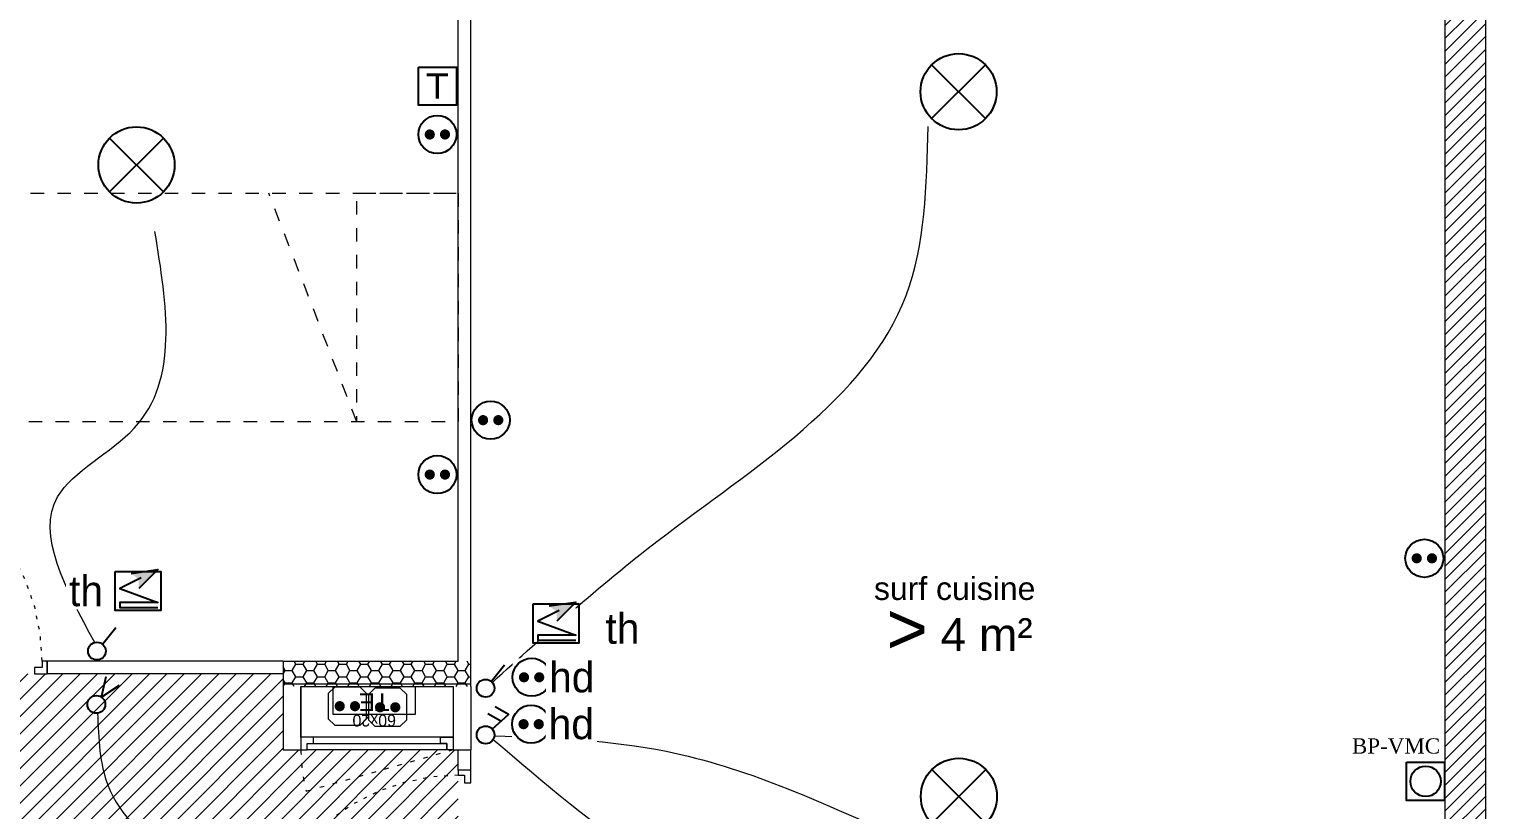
# Model space of a CAD drawing. Header units: centimetres. Extents: x 2666 to 9670, y 1889 to 5633.
# Drawn here: x 5634 to 6208, y 4448 to 4755 of the extents above; entities that cross this region are included whole.
import ezdxf

# ---------------------------------------------------------------- set-up
doc = ezdxf.new("R2010")
doc.units = ezdxf.units.CM
doc.header["$LTSCALE"] = 12.7
for name, pattern in [('Style de ligne -18', [0.328084, 0.109361, -0.218723]), ('Style de ligne -5', [0.41656, 0.13885, -0.27771]), ('VW-01', [0.83312, 0.41656, -0.41656])]:
    doc.linetypes.add(name, pattern=pattern)
for name, color, linetype, lineweight in [('B Faux plafonds-1', 7, 'Continuous', 5), ('B GÈnÈral', 7, 'Continuous', 5), ('B Général', 7, 'Continuous', 5), ('C ANNOTATIONS-prestations', 7, 'Continuous', 5), ('F REMPLISSAGE-TE', 7, 'Continuous', 13), ('F REMPLISSAGE-TE-1', 7, 'Continuous', 5), ('prlm-ELEC-CFA', 1, 'Continuous', 25), ('prlm-ELEC-CFO', 1, 'Continuous', 25)]:
    doc.layers.add(name, color=color, linetype=linetype, lineweight=lineweight)
doc.layers.add('prlm-VMC', color=93, linetype='Continuous')
doc.styles.add('Eurostile', font='')
doc.styles.add('prlm-elec-cfa', font='comic.ttf', dxfattribs={"height": 12})
doc.styles.add('prlm-elec-cfo', font='comic.ttf', dxfattribs={"height": 12})
doc.styles.add('prlm-sejc', font='arial.ttf', dxfattribs={"height": 20})
doc.styles.add('prlm-vmc', font='pala.ttf', dxfattribs={"height": 14})
doc.styles.get('Eurostile').set_extended_font_data('Eurostile')
pattern_1 = [(0, (5589.8896, 4620.8144), (4.261364, 2.4603), [2.84091, -5.68182]), (120, (5589.8896, 4620.8144), (-4.261364, 2.4603), [2.84091, -5.68182]), (60, (5592.7305, 4625.735), (9e-09, 4.9206), [2.84091, -5.68182])]

# ---------------------------------------------------------------- blocks, each defined once
blk = doc.blocks.new('xi.bp-vmc-cui')
at = {"layer": 'prlm-VMC', "color": 0, "linetype": 'ByBlock', "lineweight": -2, "flags": 128}
blk.add_lwpolyline([(-7.5, 7.5), (7.5, 7.5), (7.5, -7.5), (-7.5, -7.5)], close=True, dxfattribs=at)
at = {"layer": 'prlm-VMC', "color": 0, "linetype": 'ByBlock', "lineweight": -2}
blk.add_circle((0, 0), 6, dxfattribs=at)
blk = doc.blocks.new('xi.PTCE')
at = {"layer": 'prlm-ELEC-CFO', "color": 0}
for points in [[(-10.61, 10.61), (10.61, -10.61)], [(10.61, 10.61), (-10.61, -10.61)]]:
    blk.add_lwpolyline(points, dxfattribs=at)
at = {"layer": 'prlm-ELEC-CFO', "color": 0, "linetype": 'ByBlock'}
blk.add_circle((0, 0), 15, dxfattribs=at)
blk = doc.blocks.new('xi.SA')
at = {"layer": 'prlm-ELEC-CFO', "color": 0}
blk.add_lwpolyline([(0.2, -1.28), (5.5, 5.28)], dxfattribs=at)
blk.add_circle((-2, -4), 3.5, dxfattribs=at)
blk = doc.blocks.new('xi.PC')
at = {"color": 0, "lineweight": 5}
blk.add_wipeout([(-7.5, -7.5), (7.5, -7.5), (7.5, 7.5), (-7.5, 7.5)], dxfattribs=at).dxf.layer = 'prlm-ELEC-CFO'
at = {"layer": 'prlm-ELEC-CFO', "color": 0, "linetype": 'ByBlock', "lineweight": 5, "const_width": 2}
for points in [[(-4, 0, 1), (-2, 0, 1)], [(2, 0, 1), (4, 0, 1)]]:
    blk.add_lwpolyline(points, format="xyb", close=True, dxfattribs=at)
at = {"layer": 'prlm-ELEC-CFO', "color": 0, "linetype": 'ByBlock', "lineweight": -2}
blk.add_circle((0, 0), 7.5, dxfattribs=at)
blk = doc.blocks.new('xi.TEL')
at = {"layer": 'prlm-ELEC-CFA', "color": 0, "linetype": 'ByBlock', "lineweight": -2, "flags": 128}
blk.add_lwpolyline([(-7.5, 7.5), (7.5, 7.5), (7.5, -7.5), (-7.5, -7.5)], close=True, dxfattribs=at)
at = {"layer": 'prlm-ELEC-CFA', "color": 0, "linetype": 'ByBlock', "insert": (0, 0), "char_height": 10, "width": 11.36, "attachment_point": 5}
blk.add_mtext('{\\fVerdana|b0|i0|c0|p34;T}', dxfattribs=at)
blk = doc.blocks.new('xi.VV')
at = {"layer": 'prlm-ELEC-CFO', "color": 0}
blk.add_lwpolyline([(6.95, 3.42), (0.01, -1.13), (1.91, 6.95)], dxfattribs=at)
blk.add_circle((-2, -4), 3.5, dxfattribs=at)
blk = doc.blocks.new('xi.PCGTL')
at = {"layer": 'prlm-ELEC-CFO', "color": 0, "lineweight": 0}
blk.add_lwpolyline([(-7.5, -5), (-5, -7.5), (5, -7.5), (7.5, -5), (7.5, 5), (5, 7.5), (-5, 7.5), (-7.5, 5)], close=True, dxfattribs=at)
at = {"layer": 'prlm-ELEC-CFO', "color": 0, "linetype": 'ByBlock', "lineweight": 5, "const_width": 2}
for points in [[(-4, 0, 1), (-2, 0, 1)], [(2, 0, 1), (4, 0, 1)]]:
    blk.add_lwpolyline(points, format="xyb", close=True, dxfattribs=at)
blk = doc.blocks.new('xi.4m²')
at = {"color": 0}
blk.add_wipeout([(-34.54, 20.54), (34.54, 20.54), (34.54, -20.54), (-34.54, -20.54)], dxfattribs=at).dxf.layer = 'prlm-ELEC-CFO'
at = {"layer": 'prlm-ELEC-CFO', "color": 0, "attachment_point": 6, "line_spacing_factor": 0.8, "style": 'prlm-sejc'}
for s, insert, char_height in [('surf cuisine', (30.36, 8.9), 9), ('4 m²', (29.31, -9.19), 13)]:
    blk.add_mtext(s, dxfattribs=dict(at, insert=insert, char_height=char_height))
at = {"layer": 'prlm-ELEC-CFO', "color": 0, "style": 'prlm-sejc', "flags": 8}
blk.add_attdef('?', (-28.3, -16.79), '', height=20, dxfattribs=at)
blk = doc.blocks.new('xi.DA')
at = {"layer": 'prlm-ELEC-CFO', "color": 0}
for points in [[(0.61, -1.67), (7.04, 4.05), (1.81, 7.01)], [(4.05, 1.39), (-1.17, 4.34)]]:
    blk.add_lwpolyline(points, dxfattribs=at)
blk.add_circle((-2, -4), 3.5, dxfattribs=at)
blk = doc.blocks.new('xi.PCHD')
at = {"color": 0, "lineweight": 5}
blk.add_wipeout([(-7.5, -7.5), (7.5, -7.5), (7.5, 7.5), (-7.5, 7.5)], dxfattribs=at).dxf.layer = 'prlm-ELEC-CFO'
at = {"layer": 'prlm-ELEC-CFO', "color": 0, "linetype": 'ByBlock', "lineweight": 5, "const_width": 2}
for points in [[(-4, 0, 1), (-2, 0, 1)], [(2, 0, 1), (4, 0, 1)]]:
    blk.add_lwpolyline(points, format="xyb", close=True, dxfattribs=at)
at = {"layer": 'prlm-ELEC-CFO', "color": 0, "linetype": 'ByBlock', "lineweight": -2}
blk.add_circle((0, 0), 7.5, dxfattribs=at)
blk = doc.blocks.new('Groupe-12-1')
at = {"layer": 'B Général', "flags": 128}
for points in [[(-31.46, -5.77), (-31.46, -0.77), (-28.96, -0.77), (-28.96, -3.27), (-26.46, -3.27), (-26.46, -5.77)], [(26.04, -0.77), (26.04, -3.27), (-28.96, -3.27), (-28.96, -0.77)], [(28.54, -5.77), (28.54, -0.77), (26.04, -0.77), (26.04, -3.27), (23.54, -3.27), (23.54, -5.77)]]:
    blk.add_lwpolyline(points, close=True, dxfattribs=at)
blk = doc.blocks.new('TE')
at = {"layer": 'B Général', "color": 7, "linetype": 'Style de ligne -5', "lineweight": 5}
blk.add_line((-31.46, -0.77), (26.39, 15.56), dxfattribs=at)
at = {"layer": 'B Général', "flags": 128}
blk.add_lwpolyline([(28.54, -5.77), (28.54, -25.77), (-31.46, -25.77), (-31.46, -5.77)], close=True, dxfattribs=at)
at = {"layer": 'B Général', "color": 7, "flags": 128}
blk.add_lwpolyline([(15.79, -14.77), (15.79, -25.77), (-16.46, -25.77), (-16.46, -14.77)], close=True, dxfattribs=at)
at = {"layer": 'B Général', "color": 7, "linetype": 'Style de ligne -5', "lineweight": 5}
blk.add_arc((-34.54, -0.77), 63.08, 359.99679, 14.9984, dxfattribs=at)
at = {"layer": 'B Général', "color": 7}
blk.add_blockref('Groupe-12-1', (0, 0), dxfattribs=at)
at = {"layer": 'B Général', "insert": (-0.34, -16.07), "char_height": 7.059, "width": 32.25, "attachment_point": 2, "line_spacing_factor": 0.894142, "style": 'Eurostile'}
blk.add_mtext('TE ', dxfattribs=at)
at = {"layer": 'C ANNOTATIONS-prestations', "insert": (-0.34, -14.77), "char_height": 4.706, "width": 32.25, "attachment_point": 8, "line_spacing_factor": 0.894142, "style": 'Eurostile'}
blk.add_mtext('60x20', dxfattribs=at)
blk = doc.blocks.new('Lit 90.190')
at = {"layer": 'B Général', "color": 7, "linetype": 'VW-01', "lineweight": 5}
blk.add_line((45, 54.99), (-45, 20.35), dxfattribs=at)
at = {"layer": 'B Général', "linetype": 'VW-01', "flags": 128}
for points in [[(-45, 95), (45, 95), (45, -95), (-45, -95)], [(-45, 95), (45, 95), (45, 54.99), (-45, 54.99)]]:
    blk.add_lwpolyline(points, close=True, dxfattribs=at)
blk = doc.blocks.new('xi.TH')
at = {"color": 0, "lineweight": 5}
blk.add_wipeout([(-7.5, -7.5), (7.5, -7.5), (7.5, 7.5), (-7.5, 7.5)], dxfattribs=at).dxf.layer = 'prlm-ELEC-CFA'
at = {"layer": 'prlm-ELEC-CFA', "lineweight": 5}
blk.add_hatch(color=0, dxfattribs=at).paths.add_polyline_path([(-3, 6), (-0.1, 3.7), (0, 0), (7.5, 7.5)])
at = {"layer": 'prlm-ELEC-CFA', "color": 0}
for points in [[(-3, 6), (7.5, 7.5), (0, 0)], [(0.95, 4.23), (-7.5, 0), (7.5, -5.5), (-7.5, -5.5), (-7.5, -7.5), (7.5, -7.5)]]:
    blk.add_lwpolyline(points, dxfattribs=at)

msp = doc.modelspace()

# ---------------------------------------------------------------- hatches: boundary and pattern name
at = {"layer": 'B Faux plafonds-1', "linetype": 'Continuous', "lineweight": 5, "true_color": 0xaaaaaa}
h = msp.add_hatch(dxfattribs=at)
h.set_pattern_fill('F_P__SOFFITE', color=253, style=0, pattern_type=2)
h.set_pattern_definition([(45, (5697.463, 4702.054), (-3.52778, 3.30729), [])])
h.paths.add_polyline_path([(5438.04, 4501.39), (5438.17, 4300.39), (5803.04, 4300.39), (5803.04, 4471.4), (5734.04, 4471.4), (5734.04, 4501.39)])
at = {"layer": 'B GÈnÈral', "linetype": 'Continuous', "lineweight": 5}
h = msp.add_hatch(dxfattribs=at)
h.set_pattern_fill('50_BETON', style=0, pattern_type=2)
h.set_pattern_definition([(45, (0, 0), (2.4253472, -2.6458333), [])])
h.paths.add_polyline_path([(6191.89, 5109.39), (6191.89, 4300.39), (6207.89, 4282.39), (6207.89, 5109.39)])
h = msp.add_hatch(dxfattribs=at)
h.set_pattern_fill('PSE', style=0, pattern_type=2)
h.set_pattern_definition(pattern_1)
h.paths.add_polyline_path([(5733.99, 4496.39), (5733.99, 4506.39), (5808.04, 4506.39), (5808.04, 4496.39)])
at = {"layer": 'F REMPLISSAGE-TE-1', "linetype": 'Continuous', "lineweight": 5}
h = msp.add_hatch(dxfattribs=at)
h.set_pattern_fill('PSE', style=0, pattern_type=2)
h.set_pattern_definition(pattern_1)
h.paths.add_polyline_path([(5733.99, 4506.39), (5733.99, 4497.39), (5808.04, 4497.39), (5808.04, 4506.39)])
h = msp.add_hatch(dxfattribs=at)
h.set_pattern_fill('PSE', style=0, pattern_type=2)
h.set_pattern_definition(pattern_1)
h.paths.add_polyline_path([(5733.99, 4497.39), (5733.99, 4496.39), (5808.04, 4496.39), (5808.04, 4497.39)])

# ---------------------------------------------------------------- linework, layer by layer
at = {"layer": 'B Général', "color": 7, "linetype": 'Continuous', "lineweight": 18}
for p, q in [((6191.89, 4300.39), (6191.89, 5109.39)), ((6207.89, 4282.39), (6207.89, 5109.39))]:
    msp.add_line(p, q, dxfattribs=at)
at = {"layer": 'B Général', "color": 7, "linetype": 'Continuous', "lineweight": 5}
for p, q in [((6191.89, 4300.39), (6191.89, 5109.39)), ((6207.89, 4282.39), (6207.89, 5109.39)), ((5803.04, 4506.39), (5803.04, 4883.39)), ((5808.04, 4506.39), (5808.04, 4883.39)), ((5641.04, 4506.39), (5641.04, 4501.39)), ((5733.99, 4506.39), (5641.04, 4506.39)), ((5733.99, 4501.39), (5641.04, 4501.39)), ((5734.04, 4496.39), (5734.04, 4471.4)), ((5741.04, 4496.39), (5741.04, 4471.4)), ((5801.04, 4496.39), (5801.04, 4471.4)), ((5808.04, 4496.39), (5808.04, 4471.4)), ((5734.04, 4471.4), (5741.04, 4471.4)), ((5801.04, 4471.4), (5808.04, 4471.4)), ((5803.04, 4463.44), (5803.04, 4471.4)), ((5808.04, 4463.44), (5808.04, 4471.4)), ((5808.04, 4463.44), (5803.04, 4463.44))]:
    msp.add_line(p, q, dxfattribs=at)
at = {"layer": 'B Général', "color": 7, "linetype": 'Continuous', "lineweight": 13}
for p, q in [((5803.04, 4506.39), (5803.04, 4883.39)), ((5808.04, 4506.39), (5808.04, 4883.39)), ((5733.99, 4506.39), (5641.04, 4506.39)), ((5733.99, 4506.39), (5803.04, 4506.39)), ((5733.99, 4506.39), (5733.99, 4501.39)), ((5808.04, 4496.39), (5808.04, 4506.39)), ((5733.99, 4501.39), (5641.04, 4501.39)), ((5733.99, 4501.39), (5733.99, 4496.39)), ((5733.99, 4496.39), (5734.04, 4496.39)), ((5741.04, 4496.39), (5801.04, 4496.39)), ((5803.04, 4463.44), (5803.04, 4471.4)), ((5808.04, 4463.44), (5808.04, 4471.4))]:
    msp.add_line(p, q, dxfattribs=at)
at = {"layer": 'B Général', "linetype": 'Style de ligne -18', "lineweight": 5, "flags": 128}
for points in [[(5639.04, 4506.39), (5638.31, 4517.22), (5636.14, 4527.87), (5632.57, 4538.15), (5627.65, 4547.89), (5621.47, 4556.92), (5614.14, 4565.08), (5605.78, 4572.24), (5596.54, 4578.27), (5586.57, 4583.07), (5576.04, 4586.56), (5565.13, 4588.68), (5554.04, 4589.39)], [(5803.04, 4461.44), (5792.2, 4460.71), (5781.56, 4458.54), (5771.28, 4454.97), (5761.54, 4450.05), (5752.51, 4443.87), (5744.35, 4436.54), (5737.19, 4428.18), (5731.16, 4418.94), (5726.36, 4408.97), (5722.87, 4398.44), (5720.75, 4387.53), (5720.04, 4376.44)]]:
    msp.add_lwpolyline(points, dxfattribs=at)
at = {"layer": 'B Général', "color": 7, "linetype": 'Continuous', "lineweight": 5, "flags": 128}
for points in [[(5641.04, 4506.39), (5639.04, 4506.39), (5639.04, 4503.89), (5636.04, 4503.89), (5636.04, 4501.39), (5641.04, 4501.39), (5641.04, 4501.39), (5641.04, 4501.39), (5641.04, 4505.67), (5641.04, 4505.67)], [(5803.04, 4463.44), (5803.04, 4461.44), (5805.54, 4461.44), (5805.54, 4458.44), (5808.04, 4458.44), (5808.04, 4463.44), (5808.04, 4463.44), (5808.04, 4463.44), (5803.75, 4463.44), (5803.75, 4463.44)]]:
    msp.add_lwpolyline(points, close=True, dxfattribs=at)
at = {"layer": 'F REMPLISSAGE-TE', "color": 7, "linetype": 'Continuous', "lineweight": 5}
msp.add_line((5733.99, 4497.39), (5808.04, 4497.39), dxfattribs=at)
at = {"layer": 'prlm-ELEC-CFO', "lineweight": 13}
for points in [[(5659.79, 4513.73), (5645.19, 4571.09), (5675.5, 4598.31), (5683.51, 4675.59)], [(5660.94, 4485.87), (5665.06, 4457.28), (5690.41, 4426.87)], [(5817.28, 4477), (5884.98, 4470.87), (5974.16, 4438.17)], [(5816.82, 4475.56), (5956.86, 4393.85), (6078.94, 4348.33), (6082.2, 4322.28)]]:
    msp.add_spline(points, degree=3, dxfattribs=at)

# ---------------------------------------------------------------- block references
at = {"layer": 'B Général', "color": 7}
for name, p, rotation in [('Lit 90.190', (5708.04, 4645.64), 270), ('TE', (5769.58, 4470.63), 180.0000000000904)]:
    msp.add_blockref(name, p, dxfattribs=dict(at, rotation=rotation))
at = {"layer": 'prlm-ELEC-CFA'}
msp.add_blockref('xi.TEL', (5794.8, 4732.86), dxfattribs=at)
at = {"layer": 'prlm-ELEC-CFO'}
for name, p in [('xi.PTCE', (6000.14, 4730.64)), ('xi.PTCE', (5676.26, 4701.79)), ('xi.SA', (5662.66, 4514.34)), ('xi.SA', (5815.8, 4499.7)), ('xi.VV', (5662.44, 4493.34)), ('xi.PCGTL', (5759.33, 4488.64)), ('xi.PCGTL', (5775.2, 4488.21)), ('xi.DA', (5815.8, 4481.32)), ('xi.PTCE', (6000.27, 4453.1)), ('xi.bp-vmc-cui', (6184.15, 4459.03))]:
    msp.add_blockref(name, p, dxfattribs=at)
msp.add_blockref('xi.4m²', (6000.04, 4526.01), dxfattribs=at).add_auto_attribs({'?': '>'})

# ---------------------------------------------------------------- texts
at = {"layer": 'prlm-ELEC-CFO', "insert": (6155.12, 4475.98), "char_height": 6, "attachment_point": 1, "style": 'prlm-vmc'}
msp.add_mtext_dynamic_manual_height_columns('BP-VMC', width=101.1298, gutter_width=50, heights=[0], dxfattribs=at)

# ---------------------------------------------------------------- next in the draw order: linework, layer by layer
at = {"layer": 'prlm-ELEC-CFO', "lineweight": 13}
msp.add_spline([(5816.46, 4497.98), (5881.72, 4553.85), (5979.5, 4650.42), (5988.19, 4716.97)], degree=3, dxfattribs=at)

# ---------------------------------------------------------------- next in the draw order: block references
at = {"layer": 'prlm-ELEC-CFO'}
for name, p in [('xi.PC', (5794.8, 4713.8)), ('xi.PC', (5794.8, 4579.86)), ('xi.PC', (6183.65, 4546.87)), ('xi.TH', (5677.18, 4534.94)), ('xi.PCHD', (5831.74, 4481.56))]:
    msp.add_blockref(name, p, dxfattribs=at)

# ---------------------------------------------------------------- next in the draw order: texts
at = {"layer": 'prlm-ELEC-CFO', "lineweight": 20, "insert": (5656.39, 4533.94), "char_height": 12, "attachment_point": 5, "line_spacing_factor": 0.8, "style": 'prlm-elec-cfa', "bg_fill": 3, "box_fill_scale": 1.1, "bg_fill_color": 256, "bg_fill_transparency": 0}
msp.add_mtext('th', dxfattribs=at)

# ---------------------------------------------------------------- next in the draw order: linework, layer by layer
at = {"layer": 'prlm-ELEC-CFO'}
msp.add_lwpolyline([(5667.82, 4541.73), (5685.85, 4541.73), (5685.85, 4526.32), (5667.82, 4526.32)], close=True, dxfattribs=at)

# ---------------------------------------------------------------- next in the draw order: block references
for name, p in [('xi.PC', (5815.8, 4601.29)), ('xi.TH', (5841.84, 4522.12)), ('xi.PCHD', (5831.92, 4500.02))]:
    msp.add_blockref(name, p, dxfattribs=at)

# ---------------------------------------------------------------- next in the draw order: texts
at = {"layer": 'prlm-ELEC-CFO', "lineweight": 20, "char_height": 12, "attachment_point": 5, "line_spacing_factor": 0.8, "bg_fill": 3, "box_fill_scale": 1.1, "bg_fill_color": 256, "bg_fill_transparency": 0}
for s, insert, style in [('th', (5867.72, 4519.15), 'prlm-elec-cfa'), ('hd', (5847.57, 4481.56), 'prlm-elec-cfo')]:
    msp.add_mtext(s, dxfattribs=dict(at, insert=insert, style=style))

# ---------------------------------------------------------------- next in the draw order: linework, layer by layer
at = {"layer": 'prlm-ELEC-CFO'}
msp.add_lwpolyline([(5832.47, 4528.91), (5850.5, 4528.91), (5850.5, 4513.5), (5832.47, 4513.5)], close=True, dxfattribs=at)

# ---------------------------------------------------------------- next in the draw order: texts
at = {"layer": 'prlm-ELEC-CFO', "lineweight": 20, "insert": (5847.75, 4500.02), "char_height": 12, "attachment_point": 5, "line_spacing_factor": 0.8, "style": 'prlm-elec-cfo', "bg_fill": 3, "box_fill_scale": 1.1, "bg_fill_color": 256, "bg_fill_transparency": 0}
msp.add_mtext('hd', dxfattribs=at)

doc.saveas('drawing.dxf')
